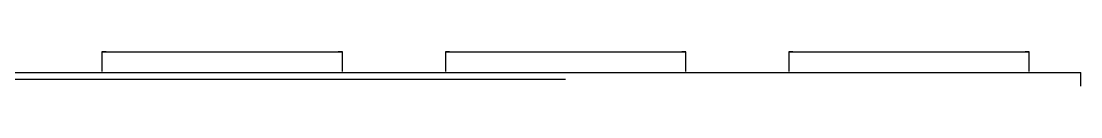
# Model space of a CAD drawing. Header units: millimetres. Extents: x 652937 to 1670132, y 1473552 to 2851037.
# Drawn here: x 782543.9 to 782698.2, y 1513220.4 to 1513225.4 of the extents above; entities that cross this region are included whole.
import ezdxf

# ---------------------------------------------------------------- set-up
doc = ezdxf.new("R2010")
doc.units = ezdxf.units.MM
doc.layers.add('000 - 0_HIDE_OBJ_FRAMING_DEF_SUB_1', color=1, linetype='Continuous')

# ---------------------------------------------------------------- blocks, each defined once
blk = doc.blocks.new('DPA_GM_Tactile Tile Line Base - Decision Tactile-24679764-ENT 3 ELE-2 Sheet')
at = {"layer": '000 - 0_HIDE_OBJ_FRAMING_DEF_SUB_1'}
for p, q in [((-174450.97, 101155), (-174450.97, 101152.13)), ((-174450.37, 101155), (-174450.97, 101155)), ((-174450.97, 101155), (-174415.97, 101155)), ((-174450.97, 101155), (-174450.97, 101152.13)), ((-174450.37, 101155), (-174450.97, 101155)), ((-174450.97, 101155), (-174450.37, 101155)), ((-174450.97, 101155), (-174450.97, 101152.13)), ((-174450.37, 101155), (-174450.97, 101155)), ((-174450.97, 101155), (-174450.37, 101155)), ((-174450.97, 101155), (-174450.97, 101152.13)), ((-174450.37, 101155), (-174450.97, 101155)), ((-174450.97, 101155), (-174450.37, 101155)), ((-174450.97, 101155), (-174450.97, 101152.13)), ((-174450.37, 101155), (-174450.97, 101155)), ((-174450.97, 101155), (-174450.37, 101155)), ((-174450.97, 101155), (-174450.97, 101152.13)), ((-174450.37, 101155), (-174450.97, 101155)), ((-174450.97, 101155), (-174450.37, 101155)), ((-174450.97, 101155), (-174450.97, 101152.13)), ((-174450.37, 101155), (-174450.97, 101155)), ((-174450.97, 101155), (-174450.37, 101155)), ((-174450.97, 101155), (-174450.97, 101152.13)), ((-174450.37, 101155), (-174450.97, 101155)), ((-174450.97, 101155), (-174450.37, 101155)), ((-174450.97, 101155), (-174450.97, 101152.13)), ((-174450.37, 101155), (-174450.97, 101155)), ((-174450.97, 101155), (-174450.37, 101155)), ((-174450.97, 101155), (-174450.97, 101152.13)), ((-174450.37, 101155), (-174450.97, 101155)), ((-174450.97, 101155), (-174450.37, 101155)), ((-174450.97, 101155), (-174450.97, 101152.13)), ((-174450.37, 101155), (-174450.97, 101155)), ((-174450.97, 101155), (-174450.37, 101155)), ((-174450.97, 101155), (-174450.97, 101152.13)), ((-174450.37, 101155), (-174450.97, 101155)), ((-174450.97, 101155), (-174450.37, 101155)), ((-174450.97, 101155), (-174450.97, 101152.13)), ((-174450.37, 101155), (-174450.97, 101155)), ((-174450.97, 101155), (-174450.37, 101155)), ((-174450.97, 101155), (-174450.97, 101152.13)), ((-174450.37, 101155), (-174450.97, 101155)), ((-174450.97, 101155), (-174450.37, 101155)), ((-174450.97, 101155), (-174450.97, 101152.13)), ((-174450.37, 101155), (-174450.97, 101155)), ((-174450.97, 101155), (-174450.37, 101155)), ((-174450.97, 101155), (-174450.97, 101152.13)), ((-174450.37, 101155), (-174450.97, 101155)), ((-174450.97, 101155), (-174450.37, 101155)), ((-174450.97, 101155), (-174450.97, 101152.13)), ((-174450.37, 101155), (-174450.97, 101155)), ((-174450.97, 101155), (-174450.37, 101155)), ((-174450.97, 101155), (-174450.97, 101152.13)), ((-174450.37, 101155), (-174450.97, 101155)), ((-174450.97, 101155), (-174450.37, 101155)), ((-174450.97, 101155), (-174450.97, 101152.13)), ((-174450.37, 101155), (-174450.97, 101155)), ((-174450.97, 101155), (-174450.37, 101155)), ((-174450.97, 101155), (-174450.97, 101152.13)), ((-174450.37, 101155), (-174450.97, 101155)), ((-174450.97, 101155), (-174450.37, 101155)), ((-174450.97, 101155), (-174450.97, 101152.13)), ((-174450.37, 101155), (-174450.97, 101155)), ((-174450.97, 101155), (-174450.37, 101155)), ((-174450.97, 101155), (-174450.97, 101152.13)), ((-174450.37, 101155), (-174450.97, 101155)), ((-174450.97, 101155), (-174450.37, 101155)), ((-174450.97, 101155), (-174450.97, 101152.13)), ((-174450.37, 101155), (-174450.97, 101155)), ((-174450.97, 101155), (-174450.37, 101155)), ((-174450.97, 101155), (-174450.97, 101152.13)), ((-174450.37, 101155), (-174450.97, 101155)), ((-174450.97, 101155), (-174450.37, 101155)), ((-174450.97, 101155), (-174450.97, 101152.13)), ((-174450.37, 101155), (-174450.97, 101155)), ((-174450.97, 101155), (-174450.37, 101155)), ((-174450.97, 101155), (-174450.97, 101152.13)), ((-174450.37, 101155), (-174450.97, 101155)), ((-174450.97, 101155), (-174450.37, 101155)), ((-174450.97, 101155), (-174450.97, 101152.13)), ((-174450.37, 101155), (-174450.97, 101155)), ((-174450.97, 101155), (-174450.37, 101155)), ((-174450.97, 101155), (-174450.97, 101152.13)), ((-174450.37, 101155), (-174450.97, 101155)), ((-174450.97, 101155), (-174450.37, 101155)), ((-174450.97, 101155), (-174450.97, 101152.13)), ((-174450.37, 101155), (-174450.97, 101155)), ((-174450.97, 101155), (-174450.37, 101155)), ((-174450.97, 101155), (-174450.97, 101152.13)), ((-174450.37, 101155), (-174450.97, 101155)), ((-174450.97, 101155), (-174450.37, 101155)), ((-174450.97, 101155), (-174450.97, 101152.13)), ((-174450.37, 101155), (-174450.97, 101155)), ((-174450.97, 101155), (-174450.37, 101155)), ((-174450.97, 101155), (-174450.97, 101152.13)), ((-174450.37, 101155), (-174450.97, 101155)), ((-174450.97, 101155), (-174450.37, 101155)), ((-174450.97, 101155), (-174450.97, 101152.13)), ((-174450.37, 101155), (-174450.97, 101155)), ((-174450.97, 101155), (-174450.37, 101155)), ((-174450.97, 101155), (-174450.97, 101152.13)), ((-174450.37, 101155), (-174450.97, 101155)), ((-174450.97, 101155), (-174450.37, 101155)), ((-174450.97, 101155), (-174450.97, 101152.13)), ((-174450.37, 101155), (-174450.97, 101155)), ((-174450.97, 101155), (-174450.37, 101155)), ((-174450.97, 101155), (-174450.97, 101152.13)), ((-174450.37, 101155), (-174450.97, 101155)), ((-174450.97, 101155), (-174450.37, 101155)), ((-174450.97, 101155), (-174450.97, 101152.13)), ((-174450.37, 101155), (-174450.97, 101155)), ((-174450.97, 101155), (-174450.37, 101155)), ((-174450.97, 101155), (-174450.97, 101152.13)), ((-174450.37, 101155), (-174450.97, 101155)), ((-174450.97, 101155), (-174450.37, 101155)), ((-174450.97, 101155), (-174450.97, 101152.13)), ((-174450.37, 101155), (-174450.97, 101155)), ((-174450.97, 101155), (-174450.37, 101155)), ((-174450.97, 101155), (-174450.97, 101152.13)), ((-174450.37, 101155), (-174450.97, 101155)), ((-174450.97, 101155), (-174450.37, 101155)), ((-174450.97, 101155), (-174450.97, 101152.13)), ((-174450.37, 101155), (-174450.97, 101155)), ((-174450.97, 101155), (-174450.37, 101155)), ((-174450.97, 101155), (-174450.97, 101152.13)), ((-174450.37, 101155), (-174450.97, 101155)), ((-174450.97, 101155), (-174450.37, 101155)), ((-174450.97, 101155), (-174450.97, 101152.13)), ((-174450.37, 101155), (-174450.97, 101155)), ((-174450.97, 101155), (-174450.37, 101155)), ((-174450.97, 101155), (-174450.97, 101152.13)), ((-174450.37, 101155), (-174450.97, 101155)), ((-174450.97, 101155), (-174450.37, 101155)), ((-174450.97, 101155), (-174450.97, 101152.13)), ((-174450.37, 101155), (-174450.97, 101155)), ((-174450.97, 101155), (-174450.37, 101155)), ((-174450.97, 101155), (-174450.97, 101152.13)), ((-174450.37, 101155), (-174450.97, 101155)), ((-174450.97, 101155), (-174450.37, 101155)), ((-174450.97, 101155), (-174450.97, 101152.13)), ((-174450.37, 101155), (-174450.97, 101155)), ((-174450.97, 101155), (-174450.37, 101155)), ((-174450.97, 101155), (-174450.97, 101152.13)), ((-174450.37, 101155), (-174450.97, 101155)), ((-174450.97, 101155), (-174450.37, 101155)), ((-174450.97, 101155), (-174450.97, 101152.13)), ((-174450.37, 101155), (-174450.97, 101155)), ((-174450.97, 101155), (-174450.37, 101155)), ((-174450.97, 101155), (-174450.97, 101152.13)), ((-174450.37, 101155), (-174450.97, 101155)), ((-174450.97, 101155), (-174450.37, 101155)), ((-174450.97, 101155), (-174450.97, 101152.13)), ((-174450.37, 101155), (-174450.97, 101155)), ((-174450.97, 101155), (-174450.37, 101155)), ((-174450.97, 101155), (-174450.97, 101152.13)), ((-174450.37, 101155), (-174450.97, 101155)), ((-174450.97, 101155), (-174450.37, 101155)), ((-174450.97, 101155), (-174450.97, 101152.13)), ((-174450.37, 101155), (-174450.97, 101155)), ((-174450.97, 101155), (-174450.37, 101155)), ((-174450.97, 101155), (-174450.97, 101152.13)), ((-174450.37, 101155), (-174450.97, 101155)), ((-174450.97, 101155), (-174450.37, 101155)), ((-174450.97, 101155), (-174450.97, 101152.13)), ((-174450.37, 101155), (-174450.97, 101155)), ((-174450.97, 101155), (-174450.37, 101155)), ((-174450.97, 101155), (-174450.97, 101152.13)), ((-174450.37, 101155), (-174450.97, 101155)), ((-174450.97, 101155), (-174450.37, 101155)), ((-174450.97, 101155), (-174450.97, 101152.13)), ((-174450.37, 101155), (-174450.97, 101155)), ((-174450.97, 101155), (-174450.37, 101155)), ((-174450.97, 101155), (-174450.97, 101152.13)), ((-174450.37, 101155), (-174450.97, 101155)), ((-174450.97, 101155), (-174450.37, 101155)), ((-174450.97, 101155), (-174450.97, 101152.13)), ((-174450.37, 101155), (-174450.97, 101155)), ((-174450.97, 101155), (-174450.37, 101155)), ((-174450.97, 101155), (-174450.97, 101152.13)), ((-174450.37, 101155), (-174450.97, 101155)), ((-174450.97, 101155), (-174450.37, 101155)), ((-174450.97, 101155), (-174450.97, 101152.13)), ((-174450.37, 101155), (-174450.97, 101155)), ((-174450.97, 101155), (-174450.37, 101155)), ((-174450.97, 101155), (-174450.97, 101152.13)), ((-174450.37, 101155), (-174450.97, 101155)), ((-174450.97, 101155), (-174450.37, 101155)), ((-174450.97, 101155), (-174450.97, 101152.13)), ((-174450.37, 101155), (-174450.97, 101155)), ((-174450.97, 101155), (-174450.37, 101155)), ((-174450.97, 101155), (-174450.97, 101152.13)), ((-174450.37, 101155), (-174450.97, 101155)), ((-174450.97, 101155), (-174450.37, 101155)), ((-174450.97, 101155), (-174450.97, 101152.13)), ((-174450.37, 101155), (-174450.97, 101155)), ((-174450.97, 101155), (-174450.37, 101155)), ((-174450.97, 101155), (-174450.97, 101152.13)), ((-174450.37, 101155), (-174450.97, 101155)), ((-174450.97, 101155), (-174450.37, 101155)), ((-174450.97, 101155), (-174450.97, 101152.13)), ((-174450.37, 101155), (-174450.97, 101155)), ((-174450.97, 101155), (-174450.37, 101155)), ((-174450.97, 101155), (-174450.97, 101152.13)), ((-174450.37, 101155), (-174450.97, 101155)), ((-174450.97, 101155), (-174450.37, 101155)), ((-174415.97, 101155), (-174416.56, 101155)), ((-174415.97, 101155), (-174416.56, 101155)), ((-174416.56, 101155), (-174415.97, 101155)), ((-174415.97, 101155), (-174416.56, 101155)), ((-174416.56, 101155), (-174415.97, 101155)), ((-174415.97, 101155), (-174416.56, 101155)), ((-174416.56, 101155), (-174415.97, 101155)), ((-174415.97, 101155), (-174416.56, 101155)), ((-174416.56, 101155), (-174415.97, 101155)), ((-174415.97, 101155), (-174416.56, 101155)), ((-174416.56, 101155), (-174415.97, 101155)), ((-174415.97, 101155), (-174416.56, 101155)), ((-174416.56, 101155), (-174415.97, 101155)), ((-174415.97, 101155), (-174416.56, 101155)), ((-174416.56, 101155), (-174415.97, 101155)), ((-174415.97, 101155), (-174416.56, 101155)), ((-174416.56, 101155), (-174415.97, 101155)), ((-174415.97, 101155), (-174416.56, 101155)), ((-174416.56, 101155), (-174415.97, 101155)), ((-174415.97, 101155), (-174416.56, 101155)), ((-174416.56, 101155), (-174415.97, 101155)), ((-174415.97, 101155), (-174416.56, 101155)), ((-174416.56, 101155), (-174415.97, 101155)), ((-174415.97, 101155), (-174416.56, 101155)), ((-174416.56, 101155), (-174415.97, 101155)), ((-174415.97, 101155), (-174416.56, 101155)), ((-174416.56, 101155), (-174415.97, 101155)), ((-174415.97, 101155), (-174416.56, 101155)), ((-174416.56, 101155), (-174415.97, 101155)), ((-174415.97, 101155), (-174416.56, 101155)), ((-174416.56, 101155), (-174415.97, 101155)), ((-174415.97, 101155), (-174416.56, 101155)), ((-174416.56, 101155), (-174415.97, 101155)), ((-174415.97, 101155), (-174416.56, 101155)), ((-174416.56, 101155), (-174415.97, 101155)), ((-174415.97, 101155), (-174416.56, 101155)), ((-174416.56, 101155), (-174415.97, 101155)), ((-174415.97, 101155), (-174416.56, 101155)), ((-174416.56, 101155), (-174415.97, 101155)), ((-174415.97, 101155), (-174416.56, 101155)), ((-174416.56, 101155), (-174415.97, 101155)), ((-174415.97, 101155), (-174416.56, 101155)), ((-174416.56, 101155), (-174415.97, 101155)), ((-174415.97, 101155), (-174416.56, 101155)), ((-174416.56, 101155), (-174415.97, 101155)), ((-174415.97, 101155), (-174416.56, 101155)), ((-174416.56, 101155), (-174415.97, 101155)), ((-174415.97, 101155), (-174416.56, 101155)), ((-174416.56, 101155), (-174415.97, 101155)), ((-174415.97, 101155), (-174416.56, 101155)), ((-174416.56, 101155), (-174415.97, 101155)), ((-174415.97, 101155), (-174416.56, 101155)), ((-174416.56, 101155), (-174415.97, 101155)), ((-174415.97, 101155), (-174416.56, 101155)), ((-174416.56, 101155), (-174415.97, 101155)), ((-174415.97, 101155), (-174416.56, 101155)), ((-174416.56, 101155), (-174415.97, 101155)), ((-174415.97, 101155), (-174416.56, 101155)), ((-174416.56, 101155), (-174415.97, 101155)), ((-174415.97, 101155), (-174416.56, 101155)), ((-174416.56, 101155), (-174415.97, 101155)), ((-174415.97, 101155), (-174416.56, 101155)), ((-174416.56, 101155), (-174415.97, 101155)), ((-174415.97, 101155), (-174416.56, 101155)), ((-174416.56, 101155), (-174415.97, 101155)), ((-174415.97, 101155), (-174416.56, 101155)), ((-174416.56, 101155), (-174415.97, 101155)), ((-174415.97, 101155), (-174416.56, 101155)), ((-174416.56, 101155), (-174415.97, 101155)), ((-174415.97, 101155), (-174416.56, 101155)), ((-174416.56, 101155), (-174415.97, 101155)), ((-174415.97, 101155), (-174416.56, 101155)), ((-174416.56, 101155), (-174415.97, 101155)), ((-174415.97, 101155), (-174416.56, 101155)), ((-174416.56, 101155), (-174415.97, 101155)), ((-174415.97, 101155), (-174416.56, 101155)), ((-174416.56, 101155), (-174415.97, 101155)), ((-174415.97, 101155), (-174416.56, 101155)), ((-174416.56, 101155), (-174415.97, 101155)), ((-174415.97, 101155), (-174416.56, 101155)), ((-174416.56, 101155), (-174415.97, 101155)), ((-174415.97, 101155), (-174416.56, 101155)), ((-174416.56, 101155), (-174415.97, 101155)), ((-174415.97, 101155), (-174416.56, 101155)), ((-174416.56, 101155), (-174415.97, 101155)), ((-174415.97, 101155), (-174416.56, 101155)), ((-174416.56, 101155), (-174415.97, 101155)), ((-174415.97, 101155), (-174416.56, 101155)), ((-174416.56, 101155), (-174415.97, 101155)), ((-174415.97, 101155), (-174416.56, 101155)), ((-174416.56, 101155), (-174415.97, 101155)), ((-174415.97, 101155), (-174416.56, 101155)), ((-174416.56, 101155), (-174415.97, 101155)), ((-174415.97, 101155), (-174416.56, 101155)), ((-174416.56, 101155), (-174415.97, 101155)), ((-174415.97, 101155), (-174416.56, 101155)), ((-174416.56, 101155), (-174415.97, 101155)), ((-174415.97, 101155), (-174416.56, 101155)), ((-174416.56, 101155), (-174415.97, 101155)), ((-174415.97, 101155), (-174416.56, 101155)), ((-174416.56, 101155), (-174415.97, 101155)), ((-174415.97, 101155), (-174416.56, 101155)), ((-174416.56, 101155), (-174415.97, 101155)), ((-174415.97, 101155), (-174416.56, 101155)), ((-174416.56, 101155), (-174415.97, 101155)), ((-174415.97, 101155), (-174416.56, 101155)), ((-174416.56, 101155), (-174415.97, 101155)), ((-174415.97, 101155), (-174416.56, 101155)), ((-174416.56, 101155), (-174415.97, 101155)), ((-174415.97, 101155), (-174416.56, 101155)), ((-174416.56, 101155), (-174415.97, 101155)), ((-174415.97, 101155), (-174416.56, 101155)), ((-174416.56, 101155), (-174415.97, 101155)), ((-174415.97, 101155), (-174416.56, 101155)), ((-174416.56, 101155), (-174415.97, 101155)), ((-174415.97, 101155), (-174416.56, 101155)), ((-174416.56, 101155), (-174415.97, 101155)), ((-174415.97, 101155), (-174416.56, 101155)), ((-174416.56, 101155), (-174415.97, 101155)), ((-174415.97, 101155), (-174416.56, 101155)), ((-174416.56, 101155), (-174415.97, 101155)), ((-174415.97, 101155), (-174416.56, 101155)), ((-174416.56, 101155), (-174415.97, 101155)), ((-174415.97, 101155), (-174416.56, 101155)), ((-174416.56, 101155), (-174415.97, 101155)), ((-174415.97, 101155), (-174416.56, 101155)), ((-174416.56, 101155), (-174415.97, 101155)), ((-174415.97, 101155), (-174416.56, 101155)), ((-174416.56, 101155), (-174415.97, 101155)), ((-174415.97, 101155), (-174416.56, 101155)), ((-174416.56, 101155), (-174415.97, 101155)), ((-174415.97, 101155), (-174416.56, 101155)), ((-174416.56, 101155), (-174415.97, 101155)), ((-174415.97, 101155), (-174416.56, 101155)), ((-174416.56, 101155), (-174415.97, 101155)), ((-174415.97, 101152.13), (-174415.97, 101155)), ((-174415.97, 101152.13), (-174415.97, 101155)), ((-174415.97, 101152.13), (-174415.97, 101155)), ((-174415.97, 101152.13), (-174415.97, 101155)), ((-174415.97, 101152.13), (-174415.97, 101155)), ((-174415.97, 101152.13), (-174415.97, 101155)), ((-174415.97, 101152.13), (-174415.97, 101155)), ((-174415.97, 101152.13), (-174415.97, 101155)), ((-174415.97, 101152.13), (-174415.97, 101155)), ((-174415.97, 101152.13), (-174415.97, 101155)), ((-174415.97, 101152.13), (-174415.97, 101155)), ((-174415.97, 101152.13), (-174415.97, 101155)), ((-174415.97, 101152.13), (-174415.97, 101155)), ((-174415.97, 101152.13), (-174415.97, 101155)), ((-174415.97, 101152.13), (-174415.97, 101155)), ((-174415.97, 101152.13), (-174415.97, 101155)), ((-174415.97, 101152.13), (-174415.97, 101155)), ((-174415.97, 101152.13), (-174415.97, 101155)), ((-174415.97, 101152.13), (-174415.97, 101155)), ((-174415.97, 101152.13), (-174415.97, 101155)), ((-174415.97, 101152.13), (-174415.97, 101155)), ((-174415.97, 101152.13), (-174415.97, 101155)), ((-174415.97, 101152.13), (-174415.97, 101155)), ((-174415.97, 101152.13), (-174415.97, 101155)), ((-174415.97, 101152.13), (-174415.97, 101155)), ((-174415.97, 101152.13), (-174415.97, 101155)), ((-174415.97, 101152.13), (-174415.97, 101155)), ((-174415.97, 101152.13), (-174415.97, 101155)), ((-174415.97, 101152.13), (-174415.97, 101155)), ((-174415.97, 101152.13), (-174415.97, 101155)), ((-174415.97, 101152.13), (-174415.97, 101155)), ((-174415.97, 101152.13), (-174415.97, 101155)), ((-174415.97, 101152.13), (-174415.97, 101155)), ((-174415.97, 101152.13), (-174415.97, 101155)), ((-174415.97, 101152.13), (-174415.97, 101155)), ((-174415.97, 101152.13), (-174415.97, 101155)), ((-174415.97, 101152.13), (-174415.97, 101155)), ((-174415.97, 101152.13), (-174415.97, 101155)), ((-174415.97, 101152.13), (-174415.97, 101155)), ((-174415.97, 101152.13), (-174415.97, 101155)), ((-174415.97, 101152.13), (-174415.97, 101155)), ((-174415.97, 101152.13), (-174415.97, 101155)), ((-174415.97, 101152.13), (-174415.97, 101155)), ((-174415.97, 101152.13), (-174415.97, 101155)), ((-174415.97, 101152.13), (-174415.97, 101155)), ((-174415.97, 101152.13), (-174415.97, 101155)), ((-174415.97, 101152.13), (-174415.97, 101155)), ((-174415.97, 101152.13), (-174415.97, 101155)), ((-174415.97, 101152.13), (-174415.97, 101155)), ((-174415.97, 101152.13), (-174415.97, 101155)), ((-174415.97, 101152.13), (-174415.97, 101155)), ((-174415.97, 101152.13), (-174415.97, 101155)), ((-174415.97, 101152.13), (-174415.97, 101155)), ((-174415.97, 101152.13), (-174415.97, 101155)), ((-174415.97, 101152.13), (-174415.97, 101155)), ((-174415.97, 101152.13), (-174415.97, 101155)), ((-174415.97, 101152.13), (-174415.97, 101155)), ((-174415.97, 101152.13), (-174415.97, 101155)), ((-174415.97, 101152.13), (-174415.97, 101155)), ((-174415.97, 101152.13), (-174415.97, 101155)), ((-174415.97, 101152.13), (-174415.97, 101155)), ((-174415.97, 101152.13), (-174415.97, 101155)), ((-174415.97, 101152.13), (-174415.97, 101155)), ((-174415.97, 101152.13), (-174415.97, 101155)), ((-174415.97, 101152.13), (-174415.97, 101155)), ((-174415.97, 101152.13), (-174415.97, 101155)), ((-174415.97, 101152.13), (-174415.97, 101155)), ((-174415.97, 101152.13), (-174415.97, 101155)), ((-174400.97, 101155), (-174400.97, 101152.13)), ((-174400.37, 101155), (-174400.97, 101155)), ((-174400.97, 101155), (-174365.97, 101155)), ((-174400.97, 101155), (-174400.97, 101152.13)), ((-174400.37, 101155), (-174400.97, 101155)), ((-174400.97, 101155), (-174400.37, 101155)), ((-174400.97, 101155), (-174400.97, 101152.13)), ((-174400.37, 101155), (-174400.97, 101155)), ((-174400.97, 101155), (-174400.37, 101155)), ((-174400.97, 101155), (-174400.97, 101152.13)), ((-174400.37, 101155), (-174400.97, 101155)), ((-174400.97, 101155), (-174400.37, 101155)), ((-174400.97, 101155), (-174400.97, 101152.13)), ((-174400.37, 101155), (-174400.97, 101155)), ((-174400.97, 101155), (-174400.37, 101155)), ((-174400.97, 101155), (-174400.97, 101152.13)), ((-174400.37, 101155), (-174400.97, 101155)), ((-174400.97, 101155), (-174400.37, 101155)), ((-174400.97, 101155), (-174400.97, 101152.13)), ((-174400.37, 101155), (-174400.97, 101155)), ((-174400.97, 101155), (-174400.37, 101155)), ((-174400.97, 101155), (-174400.97, 101152.13)), ((-174400.37, 101155), (-174400.97, 101155)), ((-174400.97, 101155), (-174400.37, 101155)), ((-174400.97, 101155), (-174400.97, 101152.13)), ((-174400.37, 101155), (-174400.97, 101155)), ((-174400.97, 101155), (-174400.37, 101155)), ((-174400.97, 101155), (-174400.97, 101152.13)), ((-174400.37, 101155), (-174400.97, 101155)), ((-174400.97, 101155), (-174400.37, 101155)), ((-174400.97, 101155), (-174400.97, 101152.13)), ((-174400.37, 101155), (-174400.97, 101155)), ((-174400.97, 101155), (-174400.37, 101155)), ((-174400.97, 101155), (-174400.97, 101152.13)), ((-174400.37, 101155), (-174400.97, 101155)), ((-174400.97, 101155), (-174400.37, 101155)), ((-174400.97, 101155), (-174400.97, 101152.13)), ((-174400.37, 101155), (-174400.97, 101155)), ((-174400.97, 101155), (-174400.37, 101155)), ((-174400.97, 101155), (-174400.97, 101152.13)), ((-174400.37, 101155), (-174400.97, 101155)), ((-174400.97, 101155), (-174400.37, 101155)), ((-174400.97, 101155), (-174400.97, 101152.13)), ((-174400.37, 101155), (-174400.97, 101155)), ((-174400.97, 101155), (-174400.37, 101155)), ((-174400.97, 101155), (-174400.97, 101152.13)), ((-174400.37, 101155), (-174400.97, 101155)), ((-174400.97, 101155), (-174400.37, 101155)), ((-174400.97, 101155), (-174400.97, 101152.13)), ((-174400.37, 101155), (-174400.97, 101155)), ((-174400.97, 101155), (-174400.37, 101155)), ((-174400.97, 101155), (-174400.97, 101152.13)), ((-174400.37, 101155), (-174400.97, 101155)), ((-174400.97, 101155), (-174400.37, 101155)), ((-174400.97, 101155), (-174400.97, 101152.13)), ((-174400.37, 101155), (-174400.97, 101155)), ((-174400.97, 101155), (-174400.37, 101155)), ((-174400.97, 101155), (-174400.97, 101152.13)), ((-174400.37, 101155), (-174400.97, 101155)), ((-174400.97, 101155), (-174400.37, 101155)), ((-174400.97, 101155), (-174400.97, 101152.13)), ((-174400.37, 101155), (-174400.97, 101155)), ((-174400.97, 101155), (-174400.37, 101155)), ((-174400.97, 101155), (-174400.97, 101152.13)), ((-174400.37, 101155), (-174400.97, 101155)), ((-174400.97, 101155), (-174400.37, 101155)), ((-174400.97, 101155), (-174400.97, 101152.13)), ((-174400.37, 101155), (-174400.97, 101155)), ((-174400.97, 101155), (-174400.37, 101155)), ((-174400.97, 101155), (-174400.97, 101152.13)), ((-174400.37, 101155), (-174400.97, 101155)), ((-174400.97, 101155), (-174400.37, 101155)), ((-174400.97, 101155), (-174400.97, 101152.13)), ((-174400.37, 101155), (-174400.97, 101155)), ((-174400.97, 101155), (-174400.37, 101155)), ((-174400.97, 101155), (-174400.97, 101152.13)), ((-174400.37, 101155), (-174400.97, 101155)), ((-174400.97, 101155), (-174400.37, 101155)), ((-174400.97, 101155), (-174400.97, 101152.13)), ((-174400.37, 101155), (-174400.97, 101155)), ((-174400.97, 101155), (-174400.37, 101155)), ((-174400.97, 101155), (-174400.97, 101152.13)), ((-174400.37, 101155), (-174400.97, 101155)), ((-174400.97, 101155), (-174400.37, 101155)), ((-174400.97, 101155), (-174400.97, 101152.13)), ((-174400.37, 101155), (-174400.97, 101155)), ((-174400.97, 101155), (-174400.37, 101155)), ((-174400.97, 101155), (-174400.97, 101152.13)), ((-174400.37, 101155), (-174400.97, 101155)), ((-174400.97, 101155), (-174400.37, 101155)), ((-174400.97, 101155), (-174400.97, 101152.13)), ((-174400.37, 101155), (-174400.97, 101155)), ((-174400.97, 101155), (-174400.37, 101155)), ((-174400.97, 101155), (-174400.97, 101152.13)), ((-174400.37, 101155), (-174400.97, 101155)), ((-174400.97, 101155), (-174400.37, 101155)), ((-174400.97, 101155), (-174400.97, 101152.13)), ((-174400.37, 101155), (-174400.97, 101155)), ((-174400.97, 101155), (-174400.37, 101155)), ((-174400.97, 101155), (-174400.97, 101152.13)), ((-174400.37, 101155), (-174400.97, 101155)), ((-174400.97, 101155), (-174400.37, 101155)), ((-174400.97, 101155), (-174400.97, 101152.13)), ((-174400.37, 101155), (-174400.97, 101155)), ((-174400.97, 101155), (-174400.37, 101155)), ((-174400.97, 101155), (-174400.97, 101152.13)), ((-174400.37, 101155), (-174400.97, 101155)), ((-174400.97, 101155), (-174400.37, 101155)), ((-174400.97, 101155), (-174400.97, 101152.13)), ((-174400.37, 101155), (-174400.97, 101155)), ((-174400.97, 101155), (-174400.37, 101155)), ((-174400.97, 101155), (-174400.97, 101152.13)), ((-174400.37, 101155), (-174400.97, 101155)), ((-174400.97, 101155), (-174400.37, 101155)), ((-174400.97, 101155), (-174400.97, 101152.13)), ((-174400.37, 101155), (-174400.97, 101155)), ((-174400.97, 101155), (-174400.37, 101155)), ((-174400.97, 101155), (-174400.97, 101152.13)), ((-174400.37, 101155), (-174400.97, 101155)), ((-174400.97, 101155), (-174400.37, 101155)), ((-174400.97, 101155), (-174400.97, 101152.13)), ((-174400.37, 101155), (-174400.97, 101155)), ((-174400.97, 101155), (-174400.37, 101155)), ((-174400.97, 101155), (-174400.97, 101152.13)), ((-174400.37, 101155), (-174400.97, 101155)), ((-174400.97, 101155), (-174400.37, 101155)), ((-174400.97, 101155), (-174400.97, 101152.13)), ((-174400.37, 101155), (-174400.97, 101155)), ((-174400.97, 101155), (-174400.37, 101155)), ((-174400.97, 101155), (-174400.97, 101152.13)), ((-174400.37, 101155), (-174400.97, 101155)), ((-174400.97, 101155), (-174400.37, 101155)), ((-174400.97, 101155), (-174400.97, 101152.13)), ((-174400.37, 101155), (-174400.97, 101155)), ((-174400.97, 101155), (-174400.37, 101155)), ((-174400.97, 101155), (-174400.97, 101152.13)), ((-174400.37, 101155), (-174400.97, 101155)), ((-174400.97, 101155), (-174400.37, 101155)), ((-174400.97, 101155), (-174400.97, 101152.13)), ((-174400.37, 101155), (-174400.97, 101155)), ((-174400.97, 101155), (-174400.37, 101155)), ((-174400.97, 101155), (-174400.97, 101152.13)), ((-174400.37, 101155), (-174400.97, 101155)), ((-174400.97, 101155), (-174400.37, 101155)), ((-174400.97, 101155), (-174400.97, 101152.13)), ((-174400.37, 101155), (-174400.97, 101155)), ((-174400.97, 101155), (-174400.37, 101155)), ((-174400.97, 101155), (-174400.97, 101152.13)), ((-174400.37, 101155), (-174400.97, 101155)), ((-174400.97, 101155), (-174400.37, 101155)), ((-174400.97, 101155), (-174400.97, 101152.13)), ((-174400.37, 101155), (-174400.97, 101155)), ((-174400.97, 101155), (-174400.37, 101155)), ((-174400.97, 101155), (-174400.97, 101152.13)), ((-174400.37, 101155), (-174400.97, 101155)), ((-174400.97, 101155), (-174400.37, 101155)), ((-174400.97, 101155), (-174400.97, 101152.13)), ((-174400.37, 101155), (-174400.97, 101155)), ((-174400.97, 101155), (-174400.37, 101155)), ((-174400.97, 101155), (-174400.97, 101152.13)), ((-174400.37, 101155), (-174400.97, 101155)), ((-174400.97, 101155), (-174400.37, 101155)), ((-174400.97, 101155), (-174400.97, 101152.13)), ((-174400.37, 101155), (-174400.97, 101155)), ((-174400.97, 101155), (-174400.37, 101155)), ((-174400.97, 101155), (-174400.97, 101152.13)), ((-174400.37, 101155), (-174400.97, 101155)), ((-174400.97, 101155), (-174400.37, 101155)), ((-174400.97, 101155), (-174400.97, 101152.13)), ((-174400.37, 101155), (-174400.97, 101155)), ((-174400.97, 101155), (-174400.37, 101155)), ((-174400.97, 101155), (-174400.97, 101152.13)), ((-174400.37, 101155), (-174400.97, 101155)), ((-174400.97, 101155), (-174400.37, 101155)), ((-174400.97, 101155), (-174400.97, 101152.13)), ((-174400.37, 101155), (-174400.97, 101155)), ((-174400.97, 101155), (-174400.37, 101155)), ((-174400.97, 101155), (-174400.97, 101152.13)), ((-174400.37, 101155), (-174400.97, 101155)), ((-174400.97, 101155), (-174400.37, 101155)), ((-174400.97, 101155), (-174400.97, 101152.13)), ((-174400.37, 101155), (-174400.97, 101155)), ((-174400.97, 101155), (-174400.37, 101155)), ((-174400.97, 101155), (-174400.97, 101152.13)), ((-174400.37, 101155), (-174400.97, 101155)), ((-174400.97, 101155), (-174400.37, 101155)), ((-174400.97, 101155), (-174400.97, 101152.13)), ((-174400.37, 101155), (-174400.97, 101155)), ((-174400.97, 101155), (-174400.37, 101155)), ((-174400.97, 101155), (-174400.97, 101152.13)), ((-174400.37, 101155), (-174400.97, 101155)), ((-174400.97, 101155), (-174400.37, 101155)), ((-174400.97, 101155), (-174400.97, 101152.13)), ((-174400.37, 101155), (-174400.97, 101155)), ((-174400.97, 101155), (-174400.37, 101155)), ((-174400.97, 101155), (-174400.97, 101152.13)), ((-174400.37, 101155), (-174400.97, 101155)), ((-174400.97, 101155), (-174400.37, 101155)), ((-174400.97, 101155), (-174400.97, 101152.13)), ((-174400.37, 101155), (-174400.97, 101155)), ((-174400.97, 101155), (-174400.37, 101155)), ((-174400.97, 101155), (-174400.97, 101152.13)), ((-174400.37, 101155), (-174400.97, 101155)), ((-174400.97, 101155), (-174400.37, 101155)), ((-174365.97, 101155), (-174366.56, 101155)), ((-174365.97, 101155), (-174366.56, 101155)), ((-174366.56, 101155), (-174365.97, 101155)), ((-174365.97, 101155), (-174366.56, 101155)), ((-174366.56, 101155), (-174365.97, 101155)), ((-174365.97, 101155), (-174366.56, 101155)), ((-174366.56, 101155), (-174365.97, 101155)), ((-174365.97, 101155), (-174366.56, 101155)), ((-174366.56, 101155), (-174365.97, 101155)), ((-174365.97, 101155), (-174366.56, 101155)), ((-174366.56, 101155), (-174365.97, 101155)), ((-174365.97, 101155), (-174366.56, 101155)), ((-174366.56, 101155), (-174365.97, 101155)), ((-174365.97, 101155), (-174366.56, 101155)), ((-174366.56, 101155), (-174365.97, 101155)), ((-174365.97, 101155), (-174366.56, 101155)), ((-174366.56, 101155), (-174365.97, 101155)), ((-174365.97, 101155), (-174366.56, 101155)), ((-174366.56, 101155), (-174365.97, 101155)), ((-174365.97, 101155), (-174366.56, 101155)), ((-174366.56, 101155), (-174365.97, 101155)), ((-174365.97, 101155), (-174366.56, 101155)), ((-174366.56, 101155), (-174365.97, 101155)), ((-174365.97, 101155), (-174366.56, 101155)), ((-174366.56, 101155), (-174365.97, 101155)), ((-174365.97, 101155), (-174366.56, 101155)), ((-174366.56, 101155), (-174365.97, 101155)), ((-174365.97, 101155), (-174366.56, 101155)), ((-174366.56, 101155), (-174365.97, 101155)), ((-174365.97, 101155), (-174366.56, 101155)), ((-174366.56, 101155), (-174365.97, 101155)), ((-174365.97, 101155), (-174366.56, 101155)), ((-174366.56, 101155), (-174365.97, 101155)), ((-174365.97, 101155), (-174366.56, 101155)), ((-174366.56, 101155), (-174365.97, 101155)), ((-174365.97, 101155), (-174366.56, 101155)), ((-174366.56, 101155), (-174365.97, 101155)), ((-174365.97, 101155), (-174366.56, 101155)), ((-174366.56, 101155), (-174365.97, 101155)), ((-174365.97, 101155), (-174366.56, 101155)), ((-174366.56, 101155), (-174365.97, 101155)), ((-174365.97, 101155), (-174366.56, 101155)), ((-174366.56, 101155), (-174365.97, 101155)), ((-174365.97, 101155), (-174366.56, 101155)), ((-174366.56, 101155), (-174365.97, 101155)), ((-174365.97, 101155), (-174366.56, 101155)), ((-174366.56, 101155), (-174365.97, 101155)), ((-174365.97, 101155), (-174366.56, 101155)), ((-174366.56, 101155), (-174365.97, 101155)), ((-174365.97, 101155), (-174366.56, 101155)), ((-174366.56, 101155), (-174365.97, 101155)), ((-174365.97, 101155), (-174366.56, 101155)), ((-174366.56, 101155), (-174365.97, 101155)), ((-174365.97, 101155), (-174366.56, 101155)), ((-174366.56, 101155), (-174365.97, 101155)), ((-174365.97, 101155), (-174366.56, 101155)), ((-174366.56, 101155), (-174365.97, 101155)), ((-174365.97, 101155), (-174366.56, 101155)), ((-174366.56, 101155), (-174365.97, 101155)), ((-174365.97, 101155), (-174366.56, 101155)), ((-174366.56, 101155), (-174365.97, 101155)), ((-174365.97, 101155), (-174366.56, 101155)), ((-174366.56, 101155), (-174365.97, 101155)), ((-174365.97, 101155), (-174366.56, 101155)), ((-174366.56, 101155), (-174365.97, 101155)), ((-174365.97, 101155), (-174366.56, 101155)), ((-174366.56, 101155), (-174365.97, 101155)), ((-174365.97, 101155), (-174366.56, 101155)), ((-174366.56, 101155), (-174365.97, 101155)), ((-174365.97, 101155), (-174366.56, 101155)), ((-174366.56, 101155), (-174365.97, 101155)), ((-174365.97, 101155), (-174366.56, 101155)), ((-174366.56, 101155), (-174365.97, 101155)), ((-174365.97, 101155), (-174366.56, 101155)), ((-174366.56, 101155), (-174365.97, 101155)), ((-174365.97, 101155), (-174366.56, 101155)), ((-174366.56, 101155), (-174365.97, 101155)), ((-174365.97, 101155), (-174366.56, 101155)), ((-174366.56, 101155), (-174365.97, 101155)), ((-174365.97, 101155), (-174366.56, 101155)), ((-174366.56, 101155), (-174365.97, 101155)), ((-174365.97, 101155), (-174366.56, 101155)), ((-174366.56, 101155), (-174365.97, 101155)), ((-174365.97, 101155), (-174366.56, 101155)), ((-174366.56, 101155), (-174365.97, 101155)), ((-174365.97, 101155), (-174366.56, 101155)), ((-174366.56, 101155), (-174365.97, 101155)), ((-174365.97, 101155), (-174366.56, 101155)), ((-174366.56, 101155), (-174365.97, 101155)), ((-174365.97, 101155), (-174366.56, 101155)), ((-174366.56, 101155), (-174365.97, 101155)), ((-174365.97, 101155), (-174366.56, 101155)), ((-174366.56, 101155), (-174365.97, 101155)), ((-174365.97, 101155), (-174366.56, 101155)), ((-174366.56, 101155), (-174365.97, 101155)), ((-174365.97, 101155), (-174366.56, 101155)), ((-174366.56, 101155), (-174365.97, 101155)), ((-174365.97, 101155), (-174366.56, 101155)), ((-174366.56, 101155), (-174365.97, 101155)), ((-174365.97, 101155), (-174366.56, 101155)), ((-174366.56, 101155), (-174365.97, 101155)), ((-174365.97, 101155), (-174366.56, 101155)), ((-174366.56, 101155), (-174365.97, 101155)), ((-174365.97, 101155), (-174366.56, 101155)), ((-174366.56, 101155), (-174365.97, 101155)), ((-174365.97, 101155), (-174366.56, 101155)), ((-174366.56, 101155), (-174365.97, 101155)), ((-174365.97, 101155), (-174366.56, 101155)), ((-174366.56, 101155), (-174365.97, 101155)), ((-174365.97, 101155), (-174366.56, 101155)), ((-174366.56, 101155), (-174365.97, 101155)), ((-174365.97, 101155), (-174366.56, 101155)), ((-174366.56, 101155), (-174365.97, 101155)), ((-174365.97, 101155), (-174366.56, 101155)), ((-174366.56, 101155), (-174365.97, 101155)), ((-174365.97, 101155), (-174366.56, 101155)), ((-174366.56, 101155), (-174365.97, 101155)), ((-174365.97, 101155), (-174366.56, 101155)), ((-174366.56, 101155), (-174365.97, 101155)), ((-174365.97, 101155), (-174366.56, 101155)), ((-174366.56, 101155), (-174365.97, 101155)), ((-174365.97, 101155), (-174366.56, 101155)), ((-174366.56, 101155), (-174365.97, 101155)), ((-174365.97, 101155), (-174366.56, 101155)), ((-174366.56, 101155), (-174365.97, 101155)), ((-174365.97, 101155), (-174366.56, 101155)), ((-174366.56, 101155), (-174365.97, 101155)), ((-174365.97, 101155), (-174366.56, 101155)), ((-174366.56, 101155), (-174365.97, 101155)), ((-174365.97, 101155), (-174366.56, 101155)), ((-174366.56, 101155), (-174365.97, 101155)), ((-174365.97, 101155), (-174366.56, 101155)), ((-174366.56, 101155), (-174365.97, 101155)), ((-174365.97, 101155), (-174366.56, 101155)), ((-174366.56, 101155), (-174365.97, 101155)), ((-174365.97, 101152.13), (-174365.97, 101155)), ((-174365.97, 101152.13), (-174365.97, 101155)), ((-174365.97, 101152.13), (-174365.97, 101155)), ((-174365.97, 101152.13), (-174365.97, 101155)), ((-174365.97, 101152.13), (-174365.97, 101155)), ((-174365.97, 101152.13), (-174365.97, 101155)), ((-174365.97, 101152.13), (-174365.97, 101155)), ((-174365.97, 101152.13), (-174365.97, 101155)), ((-174365.97, 101152.13), (-174365.97, 101155)), ((-174365.97, 101152.13), (-174365.97, 101155)), ((-174365.97, 101152.13), (-174365.97, 101155)), ((-174365.97, 101152.13), (-174365.97, 101155)), ((-174365.97, 101152.13), (-174365.97, 101155)), ((-174365.97, 101152.13), (-174365.97, 101155)), ((-174365.97, 101152.13), (-174365.97, 101155)), ((-174365.97, 101152.13), (-174365.97, 101155)), ((-174365.97, 101152.13), (-174365.97, 101155)), ((-174365.97, 101152.13), (-174365.97, 101155)), ((-174365.97, 101152.13), (-174365.97, 101155)), ((-174365.97, 101152.13), (-174365.97, 101155)), ((-174365.97, 101152.13), (-174365.97, 101155)), ((-174365.97, 101152.13), (-174365.97, 101155)), ((-174365.97, 101152.13), (-174365.97, 101155)), ((-174365.97, 101152.13), (-174365.97, 101155)), ((-174365.97, 101152.13), (-174365.97, 101155)), ((-174365.97, 101152.13), (-174365.97, 101155)), ((-174365.97, 101152.13), (-174365.97, 101155)), ((-174365.97, 101152.13), (-174365.97, 101155)), ((-174365.97, 101152.13), (-174365.97, 101155)), ((-174365.97, 101152.13), (-174365.97, 101155)), ((-174365.97, 101152.13), (-174365.97, 101155)), ((-174365.97, 101152.13), (-174365.97, 101155)), ((-174365.97, 101152.13), (-174365.97, 101155)), ((-174365.97, 101152.13), (-174365.97, 101155)), ((-174365.97, 101152.13), (-174365.97, 101155)), ((-174365.97, 101152.13), (-174365.97, 101155)), ((-174365.97, 101152.13), (-174365.97, 101155)), ((-174365.97, 101152.13), (-174365.97, 101155)), ((-174365.97, 101152.13), (-174365.97, 101155)), ((-174365.97, 101152.13), (-174365.97, 101155)), ((-174365.97, 101152.13), (-174365.97, 101155)), ((-174365.97, 101152.13), (-174365.97, 101155)), ((-174365.97, 101152.13), (-174365.97, 101155)), ((-174365.97, 101152.13), (-174365.97, 101155)), ((-174365.97, 101152.13), (-174365.97, 101155)), ((-174365.97, 101152.13), (-174365.97, 101155)), ((-174365.97, 101152.13), (-174365.97, 101155)), ((-174365.97, 101152.13), (-174365.97, 101155)), ((-174365.97, 101152.13), (-174365.97, 101155)), ((-174365.97, 101152.13), (-174365.97, 101155)), ((-174365.97, 101152.13), (-174365.97, 101155)), ((-174365.97, 101152.13), (-174365.97, 101155)), ((-174365.97, 101152.13), (-174365.97, 101155)), ((-174365.97, 101152.13), (-174365.97, 101155)), ((-174365.97, 101152.13), (-174365.97, 101155)), ((-174365.97, 101152.13), (-174365.97, 101155)), ((-174365.97, 101152.13), (-174365.97, 101155)), ((-174365.97, 101152.13), (-174365.97, 101155)), ((-174365.97, 101152.13), (-174365.97, 101155)), ((-174365.97, 101152.13), (-174365.97, 101155)), ((-174365.97, 101152.13), (-174365.97, 101155)), ((-174365.97, 101152.13), (-174365.97, 101155)), ((-174365.97, 101152.13), (-174365.97, 101155)), ((-174365.97, 101152.13), (-174365.97, 101155)), ((-174365.97, 101152.13), (-174365.97, 101155)), ((-174365.97, 101152.13), (-174365.97, 101155)), ((-174365.97, 101152.13), (-174365.97, 101155)), ((-174365.97, 101152.13), (-174365.97, 101155)), ((-174350.97, 101155), (-174350.97, 101152.13)), ((-174350.37, 101155), (-174350.97, 101155)), ((-174350.97, 101155), (-174315.97, 101155)), ((-174350.97, 101155), (-174350.97, 101152.13)), ((-174350.37, 101155), (-174350.97, 101155)), ((-174350.97, 101155), (-174350.37, 101155)), ((-174350.97, 101155), (-174350.97, 101152.13)), ((-174350.37, 101155), (-174350.97, 101155)), ((-174350.97, 101155), (-174350.37, 101155)), ((-174350.97, 101155), (-174350.97, 101152.13)), ((-174350.37, 101155), (-174350.97, 101155)), ((-174350.97, 101155), (-174350.37, 101155)), ((-174350.97, 101155), (-174350.97, 101152.13)), ((-174350.37, 101155), (-174350.97, 101155)), ((-174350.97, 101155), (-174350.37, 101155)), ((-174350.97, 101155), (-174350.97, 101152.13)), ((-174350.37, 101155), (-174350.97, 101155)), ((-174350.97, 101155), (-174350.37, 101155)), ((-174350.97, 101155), (-174350.97, 101152.13)), ((-174350.37, 101155), (-174350.97, 101155)), ((-174350.97, 101155), (-174350.37, 101155)), ((-174350.97, 101155), (-174350.97, 101152.13)), ((-174350.37, 101155), (-174350.97, 101155)), ((-174350.97, 101155), (-174350.37, 101155)), ((-174350.97, 101155), (-174350.97, 101152.13)), ((-174350.37, 101155), (-174350.97, 101155)), ((-174350.97, 101155), (-174350.37, 101155)), ((-174350.97, 101155), (-174350.97, 101152.13)), ((-174350.37, 101155), (-174350.97, 101155)), ((-174350.97, 101155), (-174350.37, 101155)), ((-174350.97, 101155), (-174350.97, 101152.13)), ((-174350.37, 101155), (-174350.97, 101155)), ((-174350.97, 101155), (-174350.37, 101155)), ((-174350.97, 101155), (-174350.97, 101152.13)), ((-174350.37, 101155), (-174350.97, 101155)), ((-174350.97, 101155), (-174350.37, 101155)), ((-174350.97, 101155), (-174350.97, 101152.13)), ((-174350.37, 101155), (-174350.97, 101155)), ((-174350.97, 101155), (-174350.37, 101155)), ((-174350.97, 101155), (-174350.97, 101152.13)), ((-174350.37, 101155), (-174350.97, 101155)), ((-174350.97, 101155), (-174350.37, 101155)), ((-174350.97, 101155), (-174350.97, 101152.13)), ((-174350.37, 101155), (-174350.97, 101155)), ((-174350.97, 101155), (-174350.37, 101155)), ((-174350.97, 101155), (-174350.97, 101152.13)), ((-174350.37, 101155), (-174350.97, 101155)), ((-174350.97, 101155), (-174350.37, 101155)), ((-174350.97, 101155), (-174350.97, 101152.13)), ((-174350.37, 101155), (-174350.97, 101155)), ((-174350.97, 101155), (-174350.37, 101155)), ((-174350.97, 101155), (-174350.97, 101152.13)), ((-174350.37, 101155), (-174350.97, 101155)), ((-174350.97, 101155), (-174350.37, 101155)), ((-174350.97, 101155), (-174350.97, 101152.13)), ((-174350.37, 101155), (-174350.97, 101155)), ((-174350.97, 101155), (-174350.37, 101155)), ((-174350.97, 101155), (-174350.97, 101152.13)), ((-174350.37, 101155), (-174350.97, 101155)), ((-174350.97, 101155), (-174350.37, 101155)), ((-174350.97, 101155), (-174350.97, 101152.13)), ((-174350.37, 101155), (-174350.97, 101155)), ((-174350.97, 101155), (-174350.37, 101155)), ((-174350.97, 101155), (-174350.97, 101152.13)), ((-174350.37, 101155), (-174350.97, 101155)), ((-174350.97, 101155), (-174350.37, 101155)), ((-174350.97, 101155), (-174350.97, 101152.13)), ((-174350.37, 101155), (-174350.97, 101155)), ((-174350.97, 101155), (-174350.37, 101155)), ((-174350.97, 101155), (-174350.97, 101152.13)), ((-174350.37, 101155), (-174350.97, 101155)), ((-174350.97, 101155), (-174350.37, 101155)), ((-174350.97, 101155), (-174350.97, 101152.13)), ((-174350.37, 101155), (-174350.97, 101155)), ((-174350.97, 101155), (-174350.37, 101155)), ((-174350.97, 101155), (-174350.97, 101152.13)), ((-174350.37, 101155), (-174350.97, 101155)), ((-174350.97, 101155), (-174350.37, 101155)), ((-174350.97, 101155), (-174350.97, 101152.13)), ((-174350.37, 101155), (-174350.97, 101155)), ((-174350.97, 101155), (-174350.37, 101155)), ((-174350.97, 101155), (-174350.97, 101152.13)), ((-174350.37, 101155), (-174350.97, 101155)), ((-174350.97, 101155), (-174350.37, 101155)), ((-174350.97, 101155), (-174350.97, 101152.13)), ((-174350.37, 101155), (-174350.97, 101155)), ((-174350.97, 101155), (-174350.37, 101155)), ((-174350.97, 101155), (-174350.97, 101152.13)), ((-174350.37, 101155), (-174350.97, 101155)), ((-174350.97, 101155), (-174350.37, 101155)), ((-174350.97, 101155), (-174350.97, 101152.13)), ((-174350.37, 101155), (-174350.97, 101155)), ((-174350.97, 101155), (-174350.37, 101155)), ((-174350.97, 101155), (-174350.97, 101152.13)), ((-174350.37, 101155), (-174350.97, 101155)), ((-174350.97, 101155), (-174350.37, 101155)), ((-174350.97, 101155), (-174350.97, 101152.13)), ((-174350.37, 101155), (-174350.97, 101155)), ((-174350.97, 101155), (-174350.37, 101155)), ((-174350.97, 101155), (-174350.97, 101152.13)), ((-174350.37, 101155), (-174350.97, 101155)), ((-174350.97, 101155), (-174350.37, 101155)), ((-174350.97, 101155), (-174350.97, 101152.13)), ((-174350.37, 101155), (-174350.97, 101155)), ((-174350.97, 101155), (-174350.37, 101155)), ((-174350.97, 101155), (-174350.97, 101152.13)), ((-174350.37, 101155), (-174350.97, 101155)), ((-174350.97, 101155), (-174350.37, 101155)), ((-174350.97, 101155), (-174350.97, 101152.13)), ((-174350.37, 101155), (-174350.97, 101155)), ((-174350.97, 101155), (-174350.37, 101155)), ((-174350.97, 101155), (-174350.97, 101152.13)), ((-174350.37, 101155), (-174350.97, 101155)), ((-174350.97, 101155), (-174350.37, 101155)), ((-174350.97, 101155), (-174350.97, 101152.13)), ((-174350.37, 101155), (-174350.97, 101155)), ((-174350.97, 101155), (-174350.37, 101155)), ((-174350.97, 101155), (-174350.97, 101152.13)), ((-174350.37, 101155), (-174350.97, 101155)), ((-174350.97, 101155), (-174350.37, 101155)), ((-174350.97, 101155), (-174350.97, 101152.13)), ((-174350.37, 101155), (-174350.97, 101155)), ((-174350.97, 101155), (-174350.37, 101155)), ((-174350.97, 101155), (-174350.97, 101152.13)), ((-174350.37, 101155), (-174350.97, 101155)), ((-174350.97, 101155), (-174350.37, 101155)), ((-174350.97, 101155), (-174350.97, 101152.13)), ((-174350.37, 101155), (-174350.97, 101155)), ((-174350.97, 101155), (-174350.37, 101155)), ((-174350.97, 101155), (-174350.97, 101152.13)), ((-174350.37, 101155), (-174350.97, 101155)), ((-174350.97, 101155), (-174350.37, 101155)), ((-174350.97, 101155), (-174350.97, 101152.13)), ((-174350.37, 101155), (-174350.97, 101155)), ((-174350.97, 101155), (-174350.37, 101155)), ((-174350.97, 101155), (-174350.97, 101152.13)), ((-174350.37, 101155), (-174350.97, 101155)), ((-174350.97, 101155), (-174350.37, 101155)), ((-174350.97, 101155), (-174350.97, 101152.13)), ((-174350.37, 101155), (-174350.97, 101155)), ((-174350.97, 101155), (-174350.37, 101155)), ((-174350.97, 101155), (-174350.97, 101152.13)), ((-174350.37, 101155), (-174350.97, 101155)), ((-174350.97, 101155), (-174350.37, 101155)), ((-174350.97, 101155), (-174350.97, 101152.13)), ((-174350.37, 101155), (-174350.97, 101155)), ((-174350.97, 101155), (-174350.37, 101155)), ((-174350.97, 101155), (-174350.97, 101152.13)), ((-174350.37, 101155), (-174350.97, 101155)), ((-174350.97, 101155), (-174350.37, 101155)), ((-174350.97, 101155), (-174350.97, 101152.13)), ((-174350.37, 101155), (-174350.97, 101155)), ((-174350.97, 101155), (-174350.37, 101155)), ((-174350.97, 101155), (-174350.97, 101152.13)), ((-174350.37, 101155), (-174350.97, 101155)), ((-174350.97, 101155), (-174350.37, 101155)), ((-174350.97, 101155), (-174350.97, 101152.13)), ((-174350.37, 101155), (-174350.97, 101155)), ((-174350.97, 101155), (-174350.37, 101155)), ((-174350.97, 101155), (-174350.97, 101152.13)), ((-174350.37, 101155), (-174350.97, 101155)), ((-174350.97, 101155), (-174350.37, 101155)), ((-174350.97, 101155), (-174350.97, 101152.13)), ((-174350.37, 101155), (-174350.97, 101155)), ((-174350.97, 101155), (-174350.37, 101155)), ((-174350.97, 101155), (-174350.97, 101152.13)), ((-174350.37, 101155), (-174350.97, 101155)), ((-174350.97, 101155), (-174350.37, 101155)), ((-174350.97, 101155), (-174350.97, 101152.13)), ((-174350.37, 101155), (-174350.97, 101155)), ((-174350.97, 101155), (-174350.37, 101155)), ((-174350.97, 101155), (-174350.97, 101152.13)), ((-174350.37, 101155), (-174350.97, 101155)), ((-174350.97, 101155), (-174350.37, 101155)), ((-174350.97, 101155), (-174350.97, 101152.13)), ((-174350.37, 101155), (-174350.97, 101155)), ((-174350.97, 101155), (-174350.37, 101155)), ((-174350.97, 101155), (-174350.97, 101152.13)), ((-174350.37, 101155), (-174350.97, 101155)), ((-174350.97, 101155), (-174350.37, 101155)), ((-174350.97, 101155), (-174350.97, 101152.13)), ((-174350.37, 101155), (-174350.97, 101155)), ((-174350.97, 101155), (-174350.37, 101155)), ((-174350.97, 101155), (-174350.97, 101152.13)), ((-174350.37, 101155), (-174350.97, 101155)), ((-174350.97, 101155), (-174350.37, 101155)), ((-174350.97, 101155), (-174350.97, 101152.13)), ((-174350.37, 101155), (-174350.97, 101155)), ((-174350.97, 101155), (-174350.37, 101155)), ((-174350.97, 101155), (-174350.97, 101152.13)), ((-174350.37, 101155), (-174350.97, 101155)), ((-174350.97, 101155), (-174350.37, 101155)), ((-174350.97, 101155), (-174350.97, 101152.13)), ((-174350.37, 101155), (-174350.97, 101155)), ((-174350.97, 101155), (-174350.37, 101155)), ((-174350.97, 101155), (-174350.97, 101152.13)), ((-174350.37, 101155), (-174350.97, 101155)), ((-174350.97, 101155), (-174350.37, 101155)), ((-174350.97, 101155), (-174350.97, 101152.13)), ((-174350.37, 101155), (-174350.97, 101155)), ((-174350.97, 101155), (-174350.37, 101155)), ((-174350.97, 101155), (-174350.97, 101152.13)), ((-174350.37, 101155), (-174350.97, 101155)), ((-174350.97, 101155), (-174350.37, 101155)), ((-174315.97, 101155), (-174316.56, 101155)), ((-174315.97, 101155), (-174316.56, 101155)), ((-174316.56, 101155), (-174315.97, 101155)), ((-174315.97, 101155), (-174316.56, 101155)), ((-174316.56, 101155), (-174315.97, 101155)), ((-174315.97, 101155), (-174316.56, 101155)), ((-174316.56, 101155), (-174315.97, 101155)), ((-174315.97, 101155), (-174316.56, 101155)), ((-174316.56, 101155), (-174315.97, 101155)), ((-174315.97, 101155), (-174316.56, 101155)), ((-174316.56, 101155), (-174315.97, 101155)), ((-174315.97, 101155), (-174316.56, 101155)), ((-174316.56, 101155), (-174315.97, 101155)), ((-174315.97, 101155), (-174316.56, 101155)), ((-174316.56, 101155), (-174315.97, 101155)), ((-174315.97, 101155), (-174316.56, 101155)), ((-174316.56, 101155), (-174315.97, 101155)), ((-174315.97, 101155), (-174316.56, 101155)), ((-174316.56, 101155), (-174315.97, 101155)), ((-174315.97, 101155), (-174316.56, 101155)), ((-174316.56, 101155), (-174315.97, 101155)), ((-174315.97, 101155), (-174316.56, 101155)), ((-174316.56, 101155), (-174315.97, 101155)), ((-174315.97, 101155), (-174316.56, 101155)), ((-174316.56, 101155), (-174315.97, 101155)), ((-174315.97, 101155), (-174316.56, 101155)), ((-174316.56, 101155), (-174315.97, 101155)), ((-174315.97, 101155), (-174316.56, 101155)), ((-174316.56, 101155), (-174315.97, 101155)), ((-174315.97, 101155), (-174316.56, 101155)), ((-174316.56, 101155), (-174315.97, 101155)), ((-174315.97, 101155), (-174316.56, 101155)), ((-174316.56, 101155), (-174315.97, 101155)), ((-174315.97, 101155), (-174316.56, 101155)), ((-174316.56, 101155), (-174315.97, 101155)), ((-174315.97, 101155), (-174316.56, 101155)), ((-174316.56, 101155), (-174315.97, 101155)), ((-174315.97, 101155), (-174316.56, 101155)), ((-174316.56, 101155), (-174315.97, 101155)), ((-174315.97, 101155), (-174316.56, 101155)), ((-174316.56, 101155), (-174315.97, 101155)), ((-174315.97, 101155), (-174316.56, 101155)), ((-174316.56, 101155), (-174315.97, 101155)), ((-174315.97, 101155), (-174316.56, 101155)), ((-174316.56, 101155), (-174315.97, 101155)), ((-174315.97, 101155), (-174316.56, 101155)), ((-174316.56, 101155), (-174315.97, 101155)), ((-174315.97, 101155), (-174316.56, 101155)), ((-174316.56, 101155), (-174315.97, 101155)), ((-174315.97, 101155), (-174316.56, 101155)), ((-174316.56, 101155), (-174315.97, 101155)), ((-174315.97, 101155), (-174316.56, 101155)), ((-174316.56, 101155), (-174315.97, 101155)), ((-174315.97, 101155), (-174316.56, 101155)), ((-174316.56, 101155), (-174315.97, 101155)), ((-174315.97, 101155), (-174316.56, 101155)), ((-174316.56, 101155), (-174315.97, 101155)), ((-174315.97, 101155), (-174316.56, 101155)), ((-174316.56, 101155), (-174315.97, 101155)), ((-174315.97, 101155), (-174316.56, 101155)), ((-174316.56, 101155), (-174315.97, 101155)), ((-174315.97, 101155), (-174316.56, 101155)), ((-174316.56, 101155), (-174315.97, 101155)), ((-174315.97, 101155), (-174316.56, 101155)), ((-174316.56, 101155), (-174315.97, 101155)), ((-174315.97, 101155), (-174316.56, 101155)), ((-174316.56, 101155), (-174315.97, 101155)), ((-174315.97, 101155), (-174316.56, 101155)), ((-174316.56, 101155), (-174315.97, 101155)), ((-174315.97, 101155), (-174316.56, 101155)), ((-174316.56, 101155), (-174315.97, 101155)), ((-174315.97, 101155), (-174316.56, 101155)), ((-174316.56, 101155), (-174315.97, 101155)), ((-174315.97, 101155), (-174316.56, 101155)), ((-174316.56, 101155), (-174315.97, 101155)), ((-174315.97, 101155), (-174316.56, 101155)), ((-174316.56, 101155), (-174315.97, 101155)), ((-174315.97, 101155), (-174316.56, 101155)), ((-174316.56, 101155), (-174315.97, 101155)), ((-174315.97, 101155), (-174316.56, 101155)), ((-174316.56, 101155), (-174315.97, 101155)), ((-174315.97, 101155), (-174316.56, 101155)), ((-174316.56, 101155), (-174315.97, 101155)), ((-174315.97, 101155), (-174316.56, 101155)), ((-174316.56, 101155), (-174315.97, 101155)), ((-174315.97, 101155), (-174316.56, 101155)), ((-174316.56, 101155), (-174315.97, 101155)), ((-174315.97, 101155), (-174316.56, 101155)), ((-174316.56, 101155), (-174315.97, 101155)), ((-174315.97, 101155), (-174316.56, 101155)), ((-174316.56, 101155), (-174315.97, 101155)), ((-174315.97, 101155), (-174316.56, 101155)), ((-174316.56, 101155), (-174315.97, 101155)), ((-174315.97, 101155), (-174316.56, 101155)), ((-174316.56, 101155), (-174315.97, 101155)), ((-174315.97, 101155), (-174316.56, 101155)), ((-174316.56, 101155), (-174315.97, 101155)), ((-174315.97, 101155), (-174316.56, 101155)), ((-174316.56, 101155), (-174315.97, 101155)), ((-174315.97, 101155), (-174316.56, 101155)), ((-174316.56, 101155), (-174315.97, 101155)), ((-174315.97, 101155), (-174316.56, 101155)), ((-174316.56, 101155), (-174315.97, 101155)), ((-174315.97, 101155), (-174316.56, 101155)), ((-174316.56, 101155), (-174315.97, 101155)), ((-174315.97, 101155), (-174316.56, 101155)), ((-174316.56, 101155), (-174315.97, 101155)), ((-174315.97, 101155), (-174316.56, 101155)), ((-174316.56, 101155), (-174315.97, 101155)), ((-174315.97, 101155), (-174316.56, 101155)), ((-174316.56, 101155), (-174315.97, 101155)), ((-174315.97, 101155), (-174316.56, 101155)), ((-174316.56, 101155), (-174315.97, 101155)), ((-174315.97, 101155), (-174316.56, 101155)), ((-174316.56, 101155), (-174315.97, 101155)), ((-174315.97, 101155), (-174316.56, 101155)), ((-174316.56, 101155), (-174315.97, 101155)), ((-174315.97, 101155), (-174316.56, 101155)), ((-174316.56, 101155), (-174315.97, 101155)), ((-174315.97, 101155), (-174316.56, 101155)), ((-174316.56, 101155), (-174315.97, 101155)), ((-174315.97, 101155), (-174316.56, 101155)), ((-174316.56, 101155), (-174315.97, 101155)), ((-174315.97, 101155), (-174316.56, 101155)), ((-174316.56, 101155), (-174315.97, 101155)), ((-174315.97, 101155), (-174316.56, 101155)), ((-174316.56, 101155), (-174315.97, 101155)), ((-174315.97, 101155), (-174316.56, 101155)), ((-174316.56, 101155), (-174315.97, 101155)), ((-174315.97, 101155), (-174316.56, 101155)), ((-174316.56, 101155), (-174315.97, 101155)), ((-174315.97, 101155), (-174316.56, 101155)), ((-174316.56, 101155), (-174315.97, 101155)), ((-174315.97, 101155), (-174316.56, 101155)), ((-174316.56, 101155), (-174315.97, 101155)), ((-174315.97, 101152.13), (-174315.97, 101155)), ((-174315.97, 101152.13), (-174315.97, 101155)), ((-174315.97, 101152.13), (-174315.97, 101155)), ((-174315.97, 101152.13), (-174315.97, 101155)), ((-174315.97, 101152.13), (-174315.97, 101155)), ((-174315.97, 101152.13), (-174315.97, 101155)), ((-174315.97, 101152.13), (-174315.97, 101155)), ((-174315.97, 101152.13), (-174315.97, 101155)), ((-174315.97, 101152.13), (-174315.97, 101155)), ((-174315.97, 101152.13), (-174315.97, 101155)), ((-174315.97, 101152.13), (-174315.97, 101155)), ((-174315.97, 101152.13), (-174315.97, 101155)), ((-174315.97, 101152.13), (-174315.97, 101155)), ((-174315.97, 101152.13), (-174315.97, 101155)), ((-174315.97, 101152.13), (-174315.97, 101155)), ((-174315.97, 101152.13), (-174315.97, 101155)), ((-174315.97, 101152.13), (-174315.97, 101155)), ((-174315.97, 101152.13), (-174315.97, 101155)), ((-174315.97, 101152.13), (-174315.97, 101155)), ((-174315.97, 101152.13), (-174315.97, 101155)), ((-174315.97, 101152.13), (-174315.97, 101155)), ((-174315.97, 101152.13), (-174315.97, 101155)), ((-174315.97, 101152.13), (-174315.97, 101155)), ((-174315.97, 101152.13), (-174315.97, 101155)), ((-174315.97, 101152.13), (-174315.97, 101155)), ((-174315.97, 101152.13), (-174315.97, 101155)), ((-174315.97, 101152.13), (-174315.97, 101155)), ((-174315.97, 101152.13), (-174315.97, 101155)), ((-174315.97, 101152.13), (-174315.97, 101155)), ((-174315.97, 101152.13), (-174315.97, 101155)), ((-174315.97, 101152.13), (-174315.97, 101155)), ((-174315.97, 101152.13), (-174315.97, 101155)), ((-174315.97, 101152.13), (-174315.97, 101155)), ((-174315.97, 101152.13), (-174315.97, 101155)), ((-174315.97, 101152.13), (-174315.97, 101155)), ((-174315.97, 101152.13), (-174315.97, 101155)), ((-174315.97, 101152.13), (-174315.97, 101155)), ((-174315.97, 101152.13), (-174315.97, 101155)), ((-174315.97, 101152.13), (-174315.97, 101155)), ((-174315.97, 101152.13), (-174315.97, 101155)), ((-174315.97, 101152.13), (-174315.97, 101155)), ((-174315.97, 101152.13), (-174315.97, 101155)), ((-174315.97, 101152.13), (-174315.97, 101155)), ((-174315.97, 101152.13), (-174315.97, 101155)), ((-174315.97, 101152.13), (-174315.97, 101155)), ((-174315.97, 101152.13), (-174315.97, 101155)), ((-174315.97, 101152.13), (-174315.97, 101155)), ((-174315.97, 101152.13), (-174315.97, 101155)), ((-174315.97, 101152.13), (-174315.97, 101155)), ((-174315.97, 101152.13), (-174315.97, 101155)), ((-174315.97, 101152.13), (-174315.97, 101155)), ((-174315.97, 101152.13), (-174315.97, 101155)), ((-174315.97, 101152.13), (-174315.97, 101155)), ((-174315.97, 101152.13), (-174315.97, 101155)), ((-174315.97, 101152.13), (-174315.97, 101155)), ((-174315.97, 101152.13), (-174315.97, 101155)), ((-174315.97, 101152.13), (-174315.97, 101155)), ((-174315.97, 101152.13), (-174315.97, 101155)), ((-174315.97, 101152.13), (-174315.97, 101155)), ((-174315.97, 101152.13), (-174315.97, 101155)), ((-174315.97, 101152.13), (-174315.97, 101155)), ((-174315.97, 101152.13), (-174315.97, 101155)), ((-174315.97, 101152.13), (-174315.97, 101155)), ((-174315.97, 101152.13), (-174315.97, 101155)), ((-174315.97, 101152.13), (-174315.97, 101155)), ((-174315.97, 101152.13), (-174315.97, 101155)), ((-174315.97, 101152.13), (-174315.97, 101155)), ((-174315.97, 101152.13), (-174315.97, 101155)), ((-174603.47, 101152), (-174308.47, 101152)), ((-174308.47, 101150), (-174308.47, 101152))]:
    blk.add_line(p, q, dxfattribs=at)
blk = doc.blocks.new('ACM_Handhole - ACM_Handhole-23962511-ENT 3 ELE-2 Sheet')
at = {"layer": '000 - 0_HIDE_OBJ_FRAMING_DEF_SUB_1'}
blk.add_line((-174833.47, 101151), (-174383.47, 101151), dxfattribs=at)
blk = doc.blocks.new('C-1-PP18-AR-2340-01-C_20260413-231939_PP18_ENT3_EX-ELE2')
at = {"layer": '000 - 0_HIDE_OBJ_FRAMING_DEF_SUB_1'}
for name in ['DPA_GM_Tactile Tile Line Base - Decision Tactile-24679764-ENT 3 ELE-2 Sheet', 'ACM_Handhole - ACM_Handhole-23962511-ENT 3 ELE-2 Sheet']:
    blk.add_blockref(name, (181948.47, 0), dxfattribs=at)

msp = doc.modelspace()

# ---------------------------------------------------------------- block references
msp.add_blockref('C-1-PP18-AR-2340-01-C_20260413-231939_PP18_ENT3_EX-ELE2', (775058.1769, 1412070.4203))

doc.saveas('drawing.dxf')
